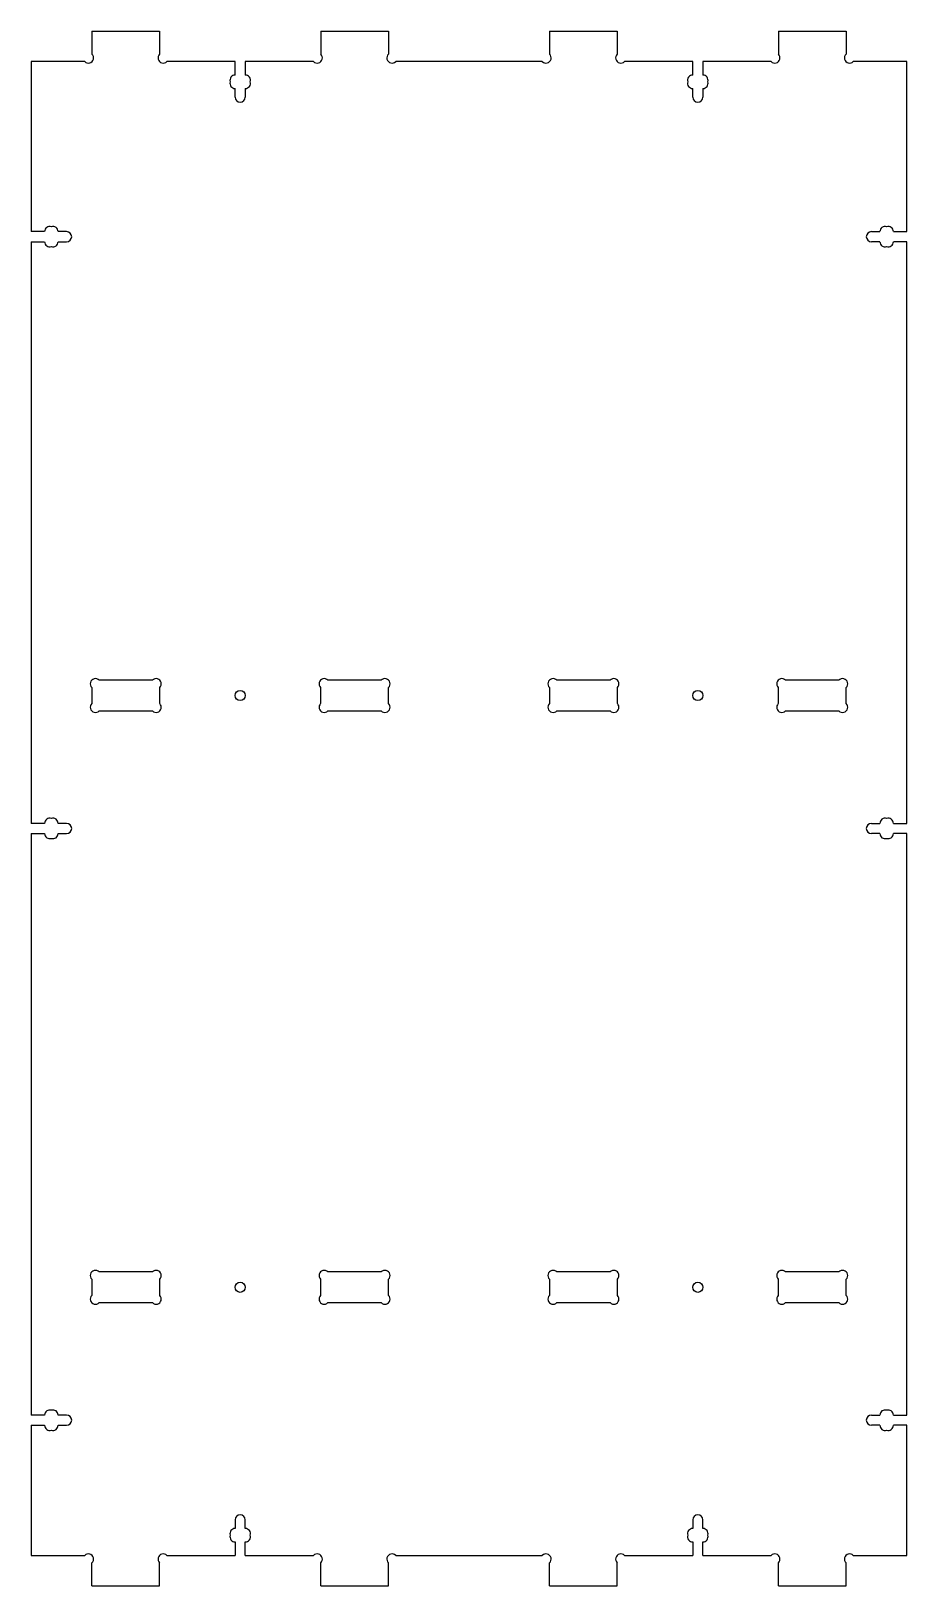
# Model space of a CAD drawing. Header units: millimetres. Extents: x 0 to 518, y 0 to 920.
import ezdxf

# ---------------------------------------------------------------- set-up
doc = ezdxf.new("R2010")
doc.units = ezdxf.units.MM
doc.layers.get('0').update_dxf_attribs({"linetype": 'CONTINUOUS'})

msp = doc.modelspace()

# ---------------------------------------------------------------- linework, layer by layer
for p, q in [((36, 919.6), (76, 919.6)), ((36, 919.6), (36, 905.91)), ((76, 919.6), (76, 905.91)), ((171.33, 919.6), (211.33, 919.6)), ((171.33, 919.6), (171.33, 905.91)), ((211.33, 919.6), (211.33, 905.91)), ((306.67, 919.6), (346.67, 919.6)), ((306.67, 919.6), (306.67, 905.91)), ((346.67, 919.6), (346.67, 905.91)), ((442, 919.6), (482, 919.6)), ((442, 919.6), (442, 905.91)), ((482, 919.6), (482, 905.91)), ((31.69, 901.6), (0, 901.6)), ((0, 901.6), (0, 801)), ((120.67, 901.6), (80.31, 901.6)), ((120.67, 893.59), (120.67, 901.6)), ((167.02, 901.6), (126.67, 901.6)), ((126.67, 901.6), (126.67, 893.59)), ((302.35, 901.6), (215.65, 901.6)), ((391.33, 901.6), (350.98, 901.6)), ((391.33, 893.59), (391.33, 901.6)), ((437.69, 901.6), (397.33, 901.6)), ((397.33, 901.6), (397.33, 893.59)), ((518, 901.6), (486.31, 901.6)), ((518, 801), (518, 901.6)), ((120.67, 880.6), (120.67, 885.61)), ((126.67, 885.61), (126.67, 880.6)), ((391.33, 880.6), (391.33, 885.61)), ((397.33, 885.61), (397.33, 880.6)), ((8.01, 801), (0, 801)), ((21, 801), (15.99, 801)), ((497, 801), (502.01, 801)), ((509.99, 801), (518, 801)), ((0, 795), (8.01, 795)), ((0, 795), (0, 451)), ((15.99, 795), (21, 795)), ((502.01, 795), (497, 795)), ((518, 795), (509.99, 795)), ((518, 451), (518, 795)), ((71.76, 535.67), (40.24, 535.67)), ((207.1, 535.67), (175.57, 535.67)), ((342.43, 535.67), (310.9, 535.67)), ((477.76, 535.67), (446.24, 535.67)), ((35.92, 531.36), (35.92, 521.84)), ((76.08, 521.84), (76.08, 531.36)), ((171.26, 531.36), (171.26, 521.84)), ((211.41, 521.84), (211.41, 531.36)), ((306.59, 531.36), (306.59, 521.84)), ((346.74, 521.84), (346.74, 531.36)), ((441.93, 531.36), (441.93, 521.84)), ((482.07, 521.84), (482.07, 531.36)), ((40.24, 517.52), (71.76, 517.52)), ((175.57, 517.52), (207.1, 517.52)), ((310.9, 517.52), (342.43, 517.52)), ((446.24, 517.52), (477.76, 517.52)), ((8.01, 451), (0, 451)), ((21, 451), (15.99, 451)), ((497, 451), (502.01, 451)), ((509.99, 451), (518, 451)), ((0, 445), (8.01, 445)), ((0, 445), (0, 101)), ((15.99, 445), (21, 445)), ((502.01, 445), (497, 445)), ((518, 445), (509.99, 445)), ((518, 101), (518, 445)), ((71.76, 185.68), (40.24, 185.68)), ((207.1, 185.68), (175.57, 185.68)), ((342.43, 185.68), (310.9, 185.68)), ((477.76, 185.68), (446.24, 185.68)), ((35.92, 181.36), (35.92, 171.84)), ((76.08, 171.84), (76.08, 181.36)), ((171.26, 181.36), (171.26, 171.84)), ((211.41, 171.84), (211.41, 181.36)), ((306.59, 181.36), (306.59, 171.84)), ((346.74, 171.84), (346.74, 181.36)), ((441.93, 181.36), (441.93, 171.84)), ((482.07, 171.84), (482.07, 181.36)), ((40.24, 167.53), (71.76, 167.53)), ((175.57, 167.53), (207.1, 167.53)), ((310.9, 167.53), (342.43, 167.53)), ((446.24, 167.53), (477.76, 167.53)), ((8.01, 101), (0, 101)), ((0, 95), (8.01, 95)), ((0, 95), (0, 18)), ((21, 101), (15.99, 101)), ((15.99, 95), (21, 95)), ((497, 101), (502.01, 101)), ((502.01, 95), (497, 95)), ((509.99, 101), (518, 101)), ((518, 95), (509.99, 95)), ((518, 18), (518, 95)), ((120.67, 39), (120.67, 33.99)), ((126.67, 33.99), (126.67, 39)), ((391.33, 39), (391.33, 33.99)), ((397.33, 33.99), (397.33, 39)), ((120.67, 26.01), (120.67, 18)), ((126.67, 18), (126.67, 26.01)), ((391.33, 26.01), (391.33, 18)), ((397.33, 18), (397.33, 26.01)), ((0, 18), (31.69, 18)), ((36, 0), (36, 13.69)), ((76, 0), (76, 13.69)), ((80.31, 18), (120.67, 18)), ((126.67, 18), (167.02, 18)), ((171.33, 0), (171.33, 13.69)), ((211.33, 0), (211.33, 13.69)), ((215.65, 18), (302.35, 18)), ((306.67, 0), (306.67, 13.69)), ((346.67, 0), (346.67, 13.69)), ((350.98, 18), (391.33, 18)), ((397.33, 18), (437.69, 18)), ((442, 0), (442, 13.69)), ((482, 0), (482, 13.69)), ((486.31, 18), (518, 18)), ((36, 0), (76, 0)), ((171.33, 0), (211.33, 0)), ((306.67, 0), (346.67, 0)), ((442, 0), (482, 0))]:
    msp.add_line(p, q)
for centre in [(123.67, 526.6), (394.33, 526.6), (123.67, 176.6), (394.33, 176.6)]:
    msp.add_circle(centre, 3)
for centre, radius, start, end in [((33.88, 903.72), 3.05, 224.06826, 45.93174), ((78.12, 903.72), 3.05, 134.06826, 315.93174), ((169.21, 903.72), 3.05, 224.06826, 45.93174), ((213.45, 903.72), 3.05, 134.06826, 315.93174), ((304.55, 903.72), 3.05, 224.06826, 45.93174), ((348.79, 903.72), 3.05, 134.06826, 315.93174), ((439.88, 903.72), 3.05, 224.06826, 45.93174), ((484.12, 903.72), 3.05, 134.06826, 315.93174), ((120.67, 890.54), 3.05, 90.12541, 198.01625), ((126.66, 890.54), 3.05, 341.98375, 89.87459), ((391.34, 890.54), 3.05, 90.12541, 198.01625), ((397.33, 890.54), 3.05, 341.98375, 89.87459), ((120.67, 888.66), 3.05, 161.98375, 269.87459), ((126.66, 888.66), 3.05, 270.12541, 18.01625), ((391.34, 888.66), 3.05, 161.98375, 269.87459), ((397.33, 888.66), 3.05, 270.12541, 18.01625), ((123.67, 880.6), 3, 180, 0), ((394.33, 880.6), 3, 180, 0), ((11.06, 800.99), 3.05, 71.98375, 179.87459), ((12.94, 800.99), 3.05, 0.12541, 108.01625), ((21, 798), 3, 270, 90), ((497, 798), 3, 90, 270), ((505.06, 800.99), 3.05, 71.98375, 179.87459), ((506.94, 800.99), 3.05, 0.12541, 108.01625), ((11.06, 795.01), 3.05, 180.12541, 288.01625), ((12.94, 795.01), 3.05, 251.98375, 359.87459), ((505.06, 795.01), 3.05, 180.12541, 288.01625), ((506.94, 795.01), 3.05, 251.98375, 359.87459), ((38.05, 533.55), 3.05, 44.06826, 225.93174), ((73.95, 533.55), 3.05, 314.06826, 135.93174), ((173.38, 533.55), 3.05, 44.06826, 225.93174), ((209.29, 533.55), 3.05, 314.06826, 135.93174), ((308.71, 533.55), 3.05, 44.06826, 225.93174), ((344.62, 533.55), 3.05, 314.06826, 135.93174), ((444.05, 533.55), 3.05, 44.06826, 225.93174), ((479.95, 533.55), 3.05, 314.06826, 135.93174), ((38.05, 519.65), 3.05, 134.06826, 315.93174), ((73.95, 519.65), 3.05, 224.06826, 45.93174), ((173.38, 519.65), 3.05, 134.06826, 315.93174), ((209.29, 519.65), 3.05, 224.06826, 45.93174), ((308.71, 519.65), 3.05, 134.06826, 315.93174), ((344.62, 519.65), 3.05, 224.06826, 45.93174), ((444.05, 519.65), 3.05, 134.06826, 315.93174), ((479.95, 519.65), 3.05, 224.06826, 45.93174), ((11.06, 450.99), 3.05, 71.98375, 179.87459), ((12.94, 450.99), 3.05, 0.12541, 108.01625), ((21, 448), 3, 270, 90), ((497, 448), 3, 90, 270), ((505.06, 450.99), 3.05, 71.98375, 179.87459), ((506.94, 450.99), 3.05, 0.12541, 108.01625), ((11.06, 445.01), 3.05, 180.12541, 288.01625), ((12.94, 445.01), 3.05, 251.98375, 359.87459), ((505.06, 445.01), 3.05, 180.12541, 288.01625), ((506.94, 445.01), 3.05, 251.98375, 359.87459), ((38.05, 183.55), 3.05, 44.06826, 225.93174), ((73.95, 183.55), 3.05, 314.06826, 135.93174), ((173.38, 183.55), 3.05, 44.06826, 225.93174), ((209.29, 183.55), 3.05, 314.06826, 135.93174), ((308.71, 183.55), 3.05, 44.06826, 225.93174), ((344.62, 183.55), 3.05, 314.06826, 135.93174), ((444.05, 183.55), 3.05, 44.06826, 225.93174), ((479.95, 183.55), 3.05, 314.06826, 135.93174), ((38.05, 169.65), 3.05, 134.06826, 315.93174), ((73.95, 169.65), 3.05, 224.06826, 45.93174), ((173.38, 169.65), 3.05, 134.06826, 315.93174), ((209.29, 169.65), 3.05, 224.06826, 45.93174), ((308.71, 169.65), 3.05, 134.06826, 315.93174), ((344.62, 169.65), 3.05, 224.06826, 45.93174), ((444.05, 169.65), 3.05, 134.06826, 315.93174), ((479.95, 169.65), 3.05, 224.06826, 45.93174), ((11.06, 100.99), 3.05, 71.98375, 179.87459), ((12.94, 100.99), 3.05, 0.12541, 108.01625), ((505.06, 100.99), 3.05, 71.98375, 179.87459), ((506.94, 100.99), 3.05, 0.12541, 108.01625), ((11.06, 95.01), 3.05, 180.12541, 288.01625), ((12.94, 95.01), 3.05, 251.98375, 359.87459), ((21, 98), 3, 270, 90), ((497, 98), 3, 90, 270), ((505.06, 95.01), 3.05, 180.12541, 288.01625), ((506.94, 95.01), 3.05, 251.98375, 359.87459), ((123.67, 39), 3, 0, 180), ((394.33, 39), 3, 0, 180), ((120.67, 30.94), 3.05, 90.12541, 198.01625), ((120.67, 29.06), 3.05, 161.98375, 269.87459), ((126.66, 30.94), 3.05, 341.98375, 89.87459), ((126.66, 29.06), 3.05, 270.12541, 18.01625), ((391.34, 30.94), 3.05, 90.12541, 198.01625), ((391.34, 29.06), 3.05, 161.98375, 269.87459), ((397.33, 30.94), 3.05, 341.98375, 89.87459), ((397.33, 29.06), 3.05, 270.12541, 18.01625), ((33.88, 15.88), 3.05, 314.06826, 135.93174), ((78.12, 15.88), 3.05, 44.06826, 225.93174), ((169.21, 15.88), 3.05, 314.06826, 135.93174), ((213.45, 15.88), 3.05, 44.06826, 225.93174), ((304.55, 15.88), 3.05, 314.06826, 135.93174), ((348.79, 15.88), 3.05, 44.06826, 225.93174), ((439.88, 15.88), 3.05, 314.06826, 135.93174), ((484.12, 15.88), 3.05, 44.06826, 225.93174)]:
    msp.add_arc(centre, radius, start, end)

doc.saveas('drawing.dxf')
